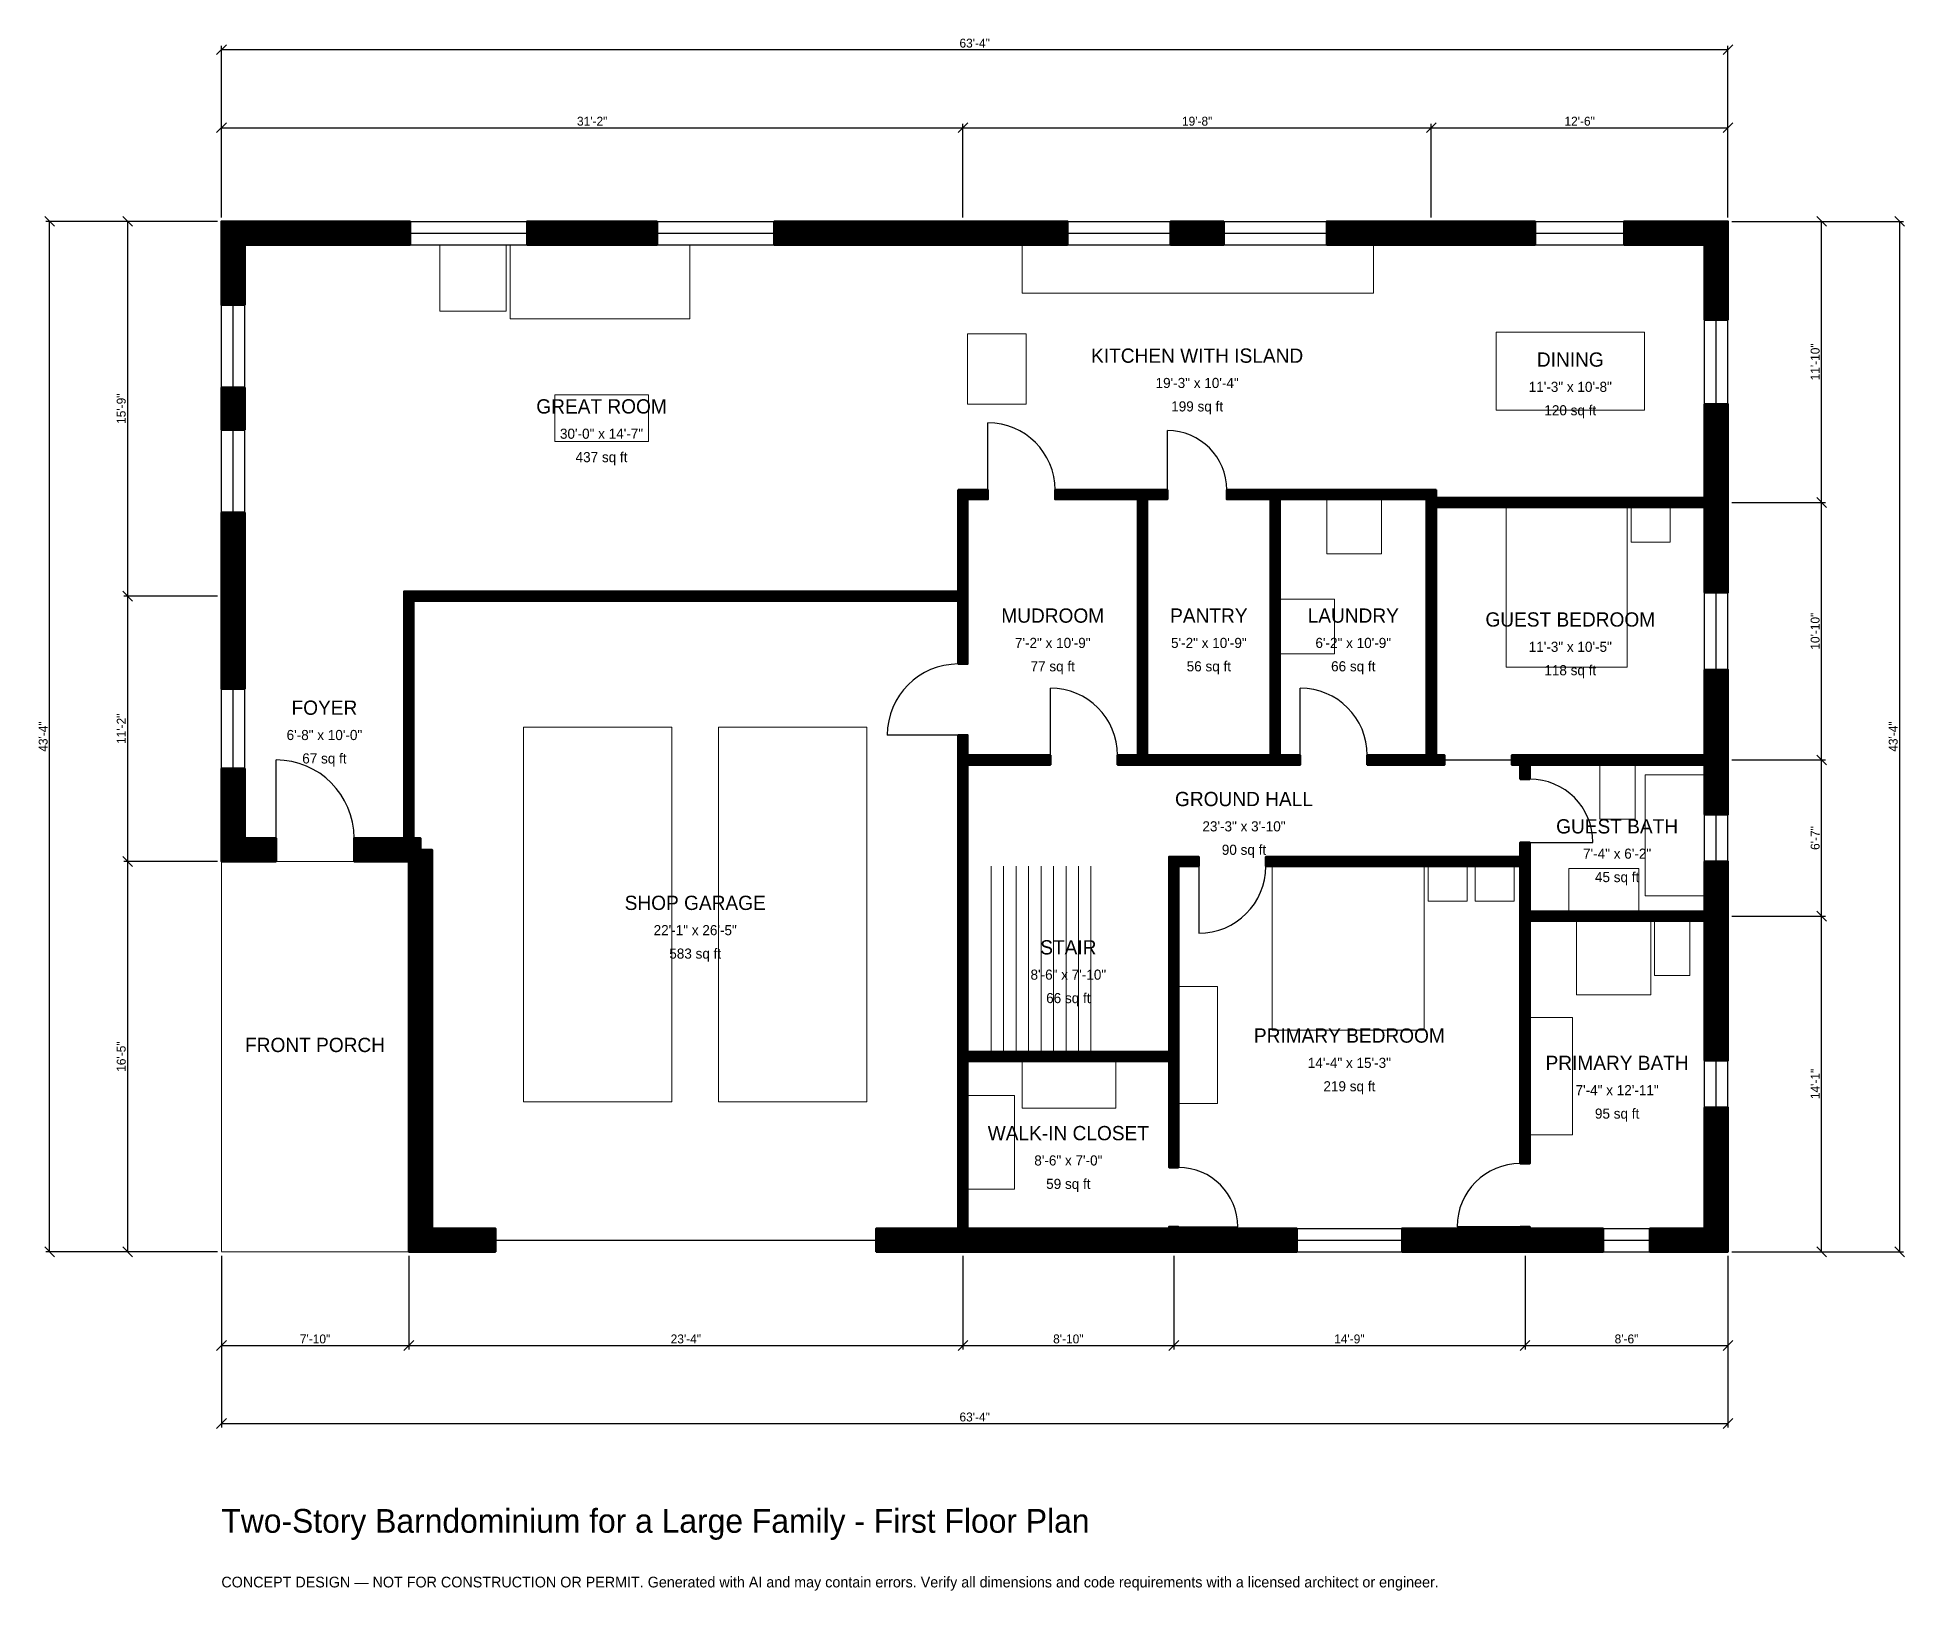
# Model space of a CAD drawing. Header units: inches. Extents: x -93 to 849, y -171 to 613.
import ezdxf
from ezdxf.enums import TextEntityAlignment as Align

# ---------------------------------------------------------------- set-up
doc = ezdxf.new("R2010")
doc.units = ezdxf.units.IN
doc.header["$MEASUREMENT"] = 0
doc.linetypes.add('DASHED', pattern=[0.6, 0.5, -0.1])
for name, color, linetype, lineweight in [('A-ANNO-DIMS', 1, 'Continuous', 13), ('A-ANNO-TEXT', 7, 'Continuous', 18), ('A-AREA-IDEN', 7, 'Continuous', 18), ('A-DOOR', 2, 'Continuous', 25), ('A-FLOR-FIXT', 9, 'Continuous', 13), ('A-FLOR-STRS', 3, 'Continuous', 18), ('A-FURN', 9, 'Continuous', 13), ('A-GLAZ', 4, 'Continuous', 25), ('A-SITE-PAVE', 8, 'Continuous', 13), ('A-WALL', 7, 'Continuous', 50), ('A-WALL-PATT', 8, 'Continuous', 13)]:
    doc.layers.add(name, color=color, linetype=linetype, lineweight=lineweight)
doc.dimstyles.new('PLAN', dxfattribs={"dimtxt": 4.5, "dimasz": 3, "dimexe": 2, "dimexo": 2, "dimgap": 1, "dimtad": 1, "dimdec": 0, "dimlunit": 4, "dimtsz": 2.5, "dimcen": 2.5, "dimclrd": 1, "dimclre": 1, "dimazin": 3, "dimtfac": 1, "dimtmove": 0, "dimatfit": 3})

msp = doc.modelspace()

# ---------------------------------------------------------------- hatches: boundary and pattern name
at = {"layer": 'A-WALL-PATT'}
h = msp.add_hatch(dxfattribs=at)
h.set_pattern_fill('ANSI31', color=8, scale=0.8)
h.paths.add_polyline_path([(368.1102, 0), (330.315, 0), (330.315, 11.811), (368.1102, 11.811), (371.6535, 11.811), (371.6535, 96.063), (371.6535, 100.7874), (371.6535, 194.4882), (371.6535, 199.2126), (371.6535, 245.6693), (371.6535, 250.3937), (371.6535, 260.6299), (376.378, 260.6299), (376.378, 250.3937), (418.1102, 250.3937), (418.1102, 245.6693), (376.378, 245.6693), (376.378, 199.2126), (376.378, 194.4882), (376.378, 100.7874), (477.9528, 100.7874), (477.9528, 194.4882), (477.9528, 199.2126), (482.6772, 199.2126), (492.9134, 199.2126), (492.9134, 194.4882), (482.6772, 194.4882), (482.6772, 100.7874), (482.6772, 96.063), (482.6772, 42.5197), (477.9528, 42.5197), (477.9528, 96.063), (376.378, 96.063), (376.378, 11.811), (379.9213, 11.811), (474.4094, 11.811), (477.9528, 11.811), (477.9528, 12.5984), (482.6772, 12.5984), (482.6772, 11.811), (486.2205, 11.811), (542.3228, 11.811), (542.3228, 0), (486.2205, 0), (482.6772, 0), (482.6772, 0), (477.9528, 0), (477.9528, 0), (474.4094, 0), (379.9213, 0), (376.378, 0), (376.378, 0), (371.6535, 0), (371.6535, 0), (368.1102, 0)])
h.paths.add_polyline_path([(106.2992, 0), (106.2992, 0), (94.4882, 0), (94.4882, 0), (94.4881, 0), (94.4881, 11.811), (94.4882, 11.811), (94.4882, 194.4882), (94.4881, 194.4882), (94.4881, 196.8504), (92.126, 196.8504), (92.126, 196.8504), (66.9291, 196.8504), (66.9291, 208.6614), (92.126, 208.6614), (92.126, 328.3465), (92.126, 333.0709), (96.8504, 333.0709), (371.6535, 333.0709), (371.6535, 379.5276), (371.6535, 384.252), (376.378, 384.252), (386.6142, 384.252), (386.6142, 379.5276), (376.378, 379.5276), (376.378, 333.0709), (376.378, 328.3465), (376.378, 296.4567), (371.6535, 296.4567), (371.6535, 328.3465), (96.8504, 328.3465), (96.8504, 208.6614), (100.3937, 208.6614), (100.3937, 202.7559), (106.2992, 202.7559), (106.2992, 11.811), (138.189, 11.811), (138.189, 0), (106.2992, 0)])
h.paths.add_polyline_path([(11.811, 196.8504), (11.811, 196.8504), (0, 196.8504), (0, 196.8504), (0, 196.8504), (0, 208.6614), (0, 208.6614), (0, 243.7008), (11.811, 243.7008), (11.811, 208.6614), (27.5591, 208.6614), (27.5591, 196.8504), (11.811, 196.8504)])
h.paths.add_polyline_path([(0, 324.8031), (0, 336.6142), (0, 372.8346), (11.811, 372.8346), (11.811, 336.6142), (11.811, 324.8031), (11.811, 283.8583), (0, 283.8583), (0, 324.8031)])
h.paths.add_polyline_path([(0, 435.8268), (11.811, 435.8268), (11.811, 414.5669), (0, 414.5669), (0, 435.8268)])
h.paths.add_polyline_path([(0, 507.874), (0, 507.874), (0, 519.685), (0, 519.685), (0, 519.6851), (11.811, 519.6851), (11.811, 519.685), (95.1444, 519.685), (95.1444, 507.874), (11.811, 507.874), (11.811, 477.5591), (0, 477.5591), (0, 507.874)])
h.paths.add_polyline_path([(219.8163, 519.685), (219.8163, 507.874), (154.1995, 507.874), (154.1995, 519.685), (219.8163, 519.685)])
h.paths.add_polyline_path([(368.1102, 519.685), (379.9213, 519.685), (426.7717, 519.685), (426.7717, 507.874), (379.9213, 507.874), (368.1102, 507.874), (278.8714, 507.874), (278.8714, 519.685), (368.1102, 519.685)])
h.paths.add_polyline_path([(505.5118, 519.685), (505.5118, 507.874), (478.7402, 507.874), (478.7402, 519.685), (505.5118, 519.685)])
h.paths.add_polyline_path([(604.3307, 519.685), (616.1417, 519.685), (662.5984, 519.685), (662.5984, 507.874), (616.1417, 507.874), (604.3307, 507.874), (557.4803, 507.874), (557.4803, 519.685), (604.3307, 519.685)])
h.paths.add_polyline_path([(748.0315, 519.685), (748.0315, 519.6851), (759.8425, 519.6851), (759.8425, 519.685), (759.8426, 519.685), (759.8426, 507.874), (759.8425, 507.874), (759.8425, 470.0787), (748.0315, 470.0787), (748.0315, 507.874), (707.4803, 507.874), (707.4803, 519.685), (748.0315, 519.685)])
h.paths.add_polyline_path([(759.8425, 383.8583), (759.8425, 380.315), (759.8426, 380.315), (759.8426, 375.5906), (759.8425, 375.5906), (759.8425, 372.0472), (759.8425, 332.4803), (748.0315, 332.4803), (748.0315, 372.0472), (748.0315, 375.5906), (612.5984, 375.5906), (612.5984, 250.3937), (616.9291, 250.3937), (616.9291, 245.6693), (612.5984, 245.6693), (607.874, 245.6693), (577.9528, 245.6693), (577.9528, 250.3937), (607.874, 250.3937), (607.874, 375.5906), (607.874, 379.5276), (533.8583, 379.5276), (533.8583, 250.3937), (544.0945, 250.3937), (544.0945, 245.6693), (533.8583, 245.6693), (529.1339, 245.6693), (466.9291, 245.6693), (462.2047, 245.6693), (451.9685, 245.6693), (451.9685, 250.3937), (462.2047, 250.3937), (462.2047, 379.5276), (420.4724, 379.5276), (420.4724, 384.252), (462.2047, 384.252), (466.9291, 384.252), (477.1654, 384.252), (477.1654, 379.5276), (466.9291, 379.5276), (466.9291, 250.3937), (529.1339, 250.3937), (529.1339, 379.5276), (507.0866, 379.5276), (507.0866, 384.252), (529.1339, 384.252), (533.8583, 384.252), (607.874, 384.252), (612.5984, 384.252), (612.5984, 380.315), (748.0315, 380.315), (748.0315, 383.8583), (748.0315, 427.5591), (759.8425, 427.5591), (759.8425, 383.8583)])
h.paths.add_polyline_path([(759.8425, 253.937), (759.8425, 250.3937), (759.8426, 250.3937), (759.8426, 245.6693), (759.8425, 245.6693), (759.8425, 242.126), (759.8425, 220.4724), (748.0315, 220.4724), (748.0315, 242.126), (748.0315, 245.6693), (659.8425, 245.6693), (659.8425, 238.3858), (655.1181, 238.3858), (655.1181, 245.6693), (650.7874, 245.6693), (650.7874, 250.3937), (655.1181, 250.3937), (659.8425, 250.3937), (748.0315, 250.3937), (748.0315, 253.937), (748.0315, 293.5039), (759.8425, 293.5039), (759.8425, 253.937)])
h.paths.add_polyline_path([(759.8425, 175.1969), (759.8425, 171.6535), (759.8426, 171.6535), (759.8426, 166.9291), (759.8425, 166.9291), (759.8425, 163.3858), (759.8425, 96.4567), (748.0315, 96.4567), (748.0315, 163.3858), (748.0315, 166.9291), (659.8425, 166.9291), (659.8425, 44.4882), (655.1181, 44.4882), (655.1181, 166.9291), (655.1181, 171.6535), (655.1181, 194.4882), (526.7717, 194.4882), (526.7717, 199.2126), (655.1181, 199.2126), (655.1181, 206.4961), (659.8425, 206.4961), (659.8425, 199.2126), (659.8425, 194.4882), (659.8425, 171.6535), (748.0315, 171.6535), (748.0315, 175.1969), (748.0315, 196.8504), (759.8425, 196.8504), (759.8425, 175.1969)])
h.paths.add_polyline_path([(759.8425, 11.811), (759.8426, 11.811), (759.8426, 0), (759.8425, 0), (759.8425, 0), (748.0315, 0), (748.0315, 0), (720.4724, 0), (720.4724, 11.811), (748.0315, 11.811), (748.0315, 72.8346), (759.8425, 72.8346), (759.8425, 11.811)])
h.paths.add_polyline_path([(663.3858, 0), (659.8425, 0), (659.8425, 0), (655.1181, 0), (655.1181, 0), (651.5748, 0), (595.4724, 0), (595.4724, 11.811), (651.5748, 11.811), (655.1181, 11.811), (655.1181, 12.5984), (659.8425, 12.5984), (659.8425, 11.811), (663.3858, 11.811), (696.8504, 11.811), (696.8504, 0), (663.3858, 0)])

# ---------------------------------------------------------------- linework, layer by layer
at = {"layer": 'A-DOOR'}
for p, q in [((386.6142, 384.252), (386.6142, 418.1102)), ((477.1654, 384.252), (477.1654, 414.1732)), ((418.1102, 250.3937), (418.1102, 284.252)), ((544.0945, 250.3937), (544.0945, 284.252)), ((371.6535, 260.6299), (335.8268, 260.6299)), ((27.5591, 208.6614), (27.5591, 248.0315)), ((616.9291, 248.0315), (650.7874, 248.0315)), ((659.8425, 206.4961), (691.7323, 206.4961)), ((492.9134, 194.4882), (492.9134, 160.6299)), ((482.6772, 12.5984), (512.5984, 12.5984)), ((655.1181, 12.5984), (623.2283, 12.5984))]:
    msp.add_line(p, q, dxfattribs=at)
at = {"layer": 'A-DOOR', "linetype": 'DASHED'}
msp.add_line((138.189, 5.9055), (330.315, 5.9055), dxfattribs=at)
at = {"layer": 'A-DOOR'}
for centre, radius, start, end in [((386.6142, 384.252), 33.8583, 0, 90), ((477.1654, 384.252), 29.9213, 0, 90), ((371.6535, 260.6299), 35.8268, 90, 180), ((418.1102, 250.3937), 33.8583, 0, 90), ((544.0945, 250.3937), 33.8583, 0, 90), ((27.5591, 208.6614), 39.3701, 0, 90), ((659.8425, 206.4961), 31.8898, 0, 90), ((492.9134, 194.4882), 33.8583, 270, 360), ((482.6772, 12.5984), 29.9213, 0, 90), ((655.1181, 12.5984), 31.8898, 90, 180)]:
    msp.add_arc(centre, radius, start, end, dxfattribs=at)
at = {"layer": 'A-FLOR-FIXT'}
for points in [[(403.937, 483.4646), (581.1024, 483.4646), (581.1024, 507.874), (403.937, 507.874)], [(695.2756, 218.1102), (712.9921, 218.1102), (712.9921, 245.6693), (695.2756, 245.6693)], [(718.1102, 179.5276), (748.0315, 179.5276), (748.0315, 240.5512), (718.1102, 240.5512)], [(679.5276, 171.6535), (714.9606, 171.6535), (714.9606, 193.3071), (679.5276, 193.3071)], [(683.4646, 129.5276), (720.8661, 129.5276), (720.8661, 166.9291), (683.4646, 166.9291)], [(722.8346, 139.3701), (740.5512, 139.3701), (740.5512, 166.9291), (722.8346, 166.9291)], [(659.8425, 59.0551), (681.4961, 59.0551), (681.4961, 118.1102), (659.8425, 118.1102)]]:
    msp.add_lwpolyline(points, close=True, dxfattribs=at)
at = {"layer": 'A-FLOR-STRS'}
for p, q in [((388.189, 100.7874), (388.189, 194.4882)), ((394.4882, 100.7874), (394.4882, 194.4882)), ((400.7874, 100.7874), (400.7874, 194.4882)), ((407.0866, 100.7874), (407.0866, 194.4882)), ((413.3858, 100.7874), (413.3858, 194.4882)), ((419.685, 100.7874), (419.685, 194.4882)), ((425.9843, 100.7874), (425.9843, 194.4882)), ((432.2835, 100.7874), (432.2835, 194.4882)), ((438.5827, 100.7874), (438.5827, 194.4882))]:
    msp.add_line(p, q, dxfattribs=at)
at = {"layer": 'A-FURN'}
for points in [[(110.2362, 474.4094), (143.7008, 474.4094), (143.7008, 507.874), (110.2362, 507.874)], [(145.6693, 470.4724), (236.2205, 470.4724), (236.2205, 507.874), (145.6693, 507.874)], [(376.378, 427.5591), (405.9055, 427.5591), (405.9055, 462.9921), (376.378, 462.9921)], [(642.9134, 424.4094), (717.7165, 424.4094), (717.7165, 463.7795), (642.9134, 463.7795)], [(168.1102, 408.6614), (215.3543, 408.6614), (215.3543, 432.2835), (168.1102, 432.2835)], [(557.4803, 351.9685), (585.0394, 351.9685), (585.0394, 379.5276), (557.4803, 379.5276)], [(648.0315, 294.8819), (709.0551, 294.8819), (709.0551, 375.5906), (648.0315, 375.5906)], [(711.0236, 357.874), (730.7087, 357.874), (730.7087, 375.5906), (711.0236, 375.5906)], [(533.8583, 301.5748), (561.4173, 301.5748), (561.4173, 329.1339), (533.8583, 329.1339)], [(152.3622, 75.5906), (227.1654, 75.5906), (227.1654, 264.5669), (152.3622, 264.5669)], [(250.7874, 75.5906), (325.5906, 75.5906), (325.5906, 264.5669), (250.7874, 264.5669)], [(529.9213, 111.811), (606.6929, 111.811), (606.6929, 194.4882), (529.9213, 194.4882)], [(608.6614, 176.7717), (628.3465, 176.7717), (628.3465, 194.4882), (608.6614, 194.4882)], [(632.2835, 176.7717), (651.9685, 176.7717), (651.9685, 194.4882), (632.2835, 194.4882)], [(482.6772, 74.8031), (502.3622, 74.8031), (502.3622, 133.8583), (482.6772, 133.8583)], [(403.937, 72.4409), (451.1811, 72.4409), (451.1811, 96.063), (403.937, 96.063)], [(376.378, 31.4961), (400, 31.4961), (400, 78.7402), (376.378, 78.7402)]]:
    msp.add_lwpolyline(points, close=True, dxfattribs=at)
at = {"layer": 'A-GLAZ'}
for p, q in [((95.1444, 519.685), (154.1995, 519.685)), ((219.8163, 519.685), (278.8714, 519.685)), ((426.7717, 519.685), (478.7402, 519.685)), ((505.5118, 519.685), (557.4803, 519.685)), ((662.5984, 519.685), (707.4803, 519.685)), ((95.1444, 513.7795), (154.1995, 513.7795)), ((219.8163, 513.7795), (278.8714, 513.7795)), ((426.7717, 513.7795), (478.7402, 513.7795)), ((505.5118, 513.7795), (557.4803, 513.7795)), ((662.5984, 513.7795), (707.4803, 513.7795)), ((95.1444, 507.874), (154.1995, 507.874)), ((219.8163, 507.874), (278.8714, 507.874)), ((426.7717, 507.874), (478.7402, 507.874)), ((505.5118, 507.874), (557.4803, 507.874)), ((662.5984, 507.874), (707.4803, 507.874)), ((0, 435.8268), (0, 477.5591)), ((5.9055, 435.8268), (5.9055, 477.5591)), ((11.811, 435.8268), (11.811, 477.5591)), ((748.0315, 427.5591), (748.0315, 470.0787)), ((753.937, 427.5591), (753.937, 470.0787)), ((759.8425, 427.5591), (759.8425, 470.0787)), ((0, 372.8346), (0, 414.5669)), ((5.9055, 372.8346), (5.9055, 414.5669)), ((11.811, 372.8346), (11.811, 414.5669)), ((748.0315, 293.5039), (748.0315, 332.4803)), ((753.937, 293.5039), (753.937, 332.4803)), ((759.8425, 293.5039), (759.8425, 332.4803)), ((0, 243.7008), (0, 283.8583)), ((5.9055, 243.7008), (5.9055, 283.8583)), ((11.811, 243.7008), (11.811, 283.8583)), ((748.0315, 196.8504), (748.0315, 220.4724)), ((753.937, 196.8504), (753.937, 220.4724)), ((759.8425, 196.8504), (759.8425, 220.4724)), ((748.0315, 72.8346), (748.0315, 96.4567)), ((753.937, 72.8346), (753.937, 96.4567)), ((759.8425, 72.8346), (759.8425, 96.4567)), ((542.3228, 11.811), (595.4724, 11.811)), ((696.8504, 11.811), (720.4724, 11.811)), ((542.3228, 5.9055), (595.4724, 5.9055)), ((542.3228, 0), (595.4724, 0)), ((696.8504, 5.9055), (720.4724, 5.9055)), ((696.8504, 0), (720.4724, 0))]:
    msp.add_line(p, q, dxfattribs=at)
at = {"layer": 'A-SITE-PAVE', "linetype": 'DASHED'}
msp.add_lwpolyline([(0, 0), (94.4882, 0), (94.4882, 196.8504), (0, 196.8504)], close=True, dxfattribs=at)
at = {"layer": 'A-WALL'}
for points in [[(0, 507.874), (0, 507.874), (0, 519.685), (0, 519.685), (0, 519.6851), (11.811, 519.6851), (11.811, 519.685), (95.1444, 519.685), (95.1444, 507.874), (11.811, 507.874), (11.811, 477.5591), (0, 477.5591), (0, 507.874)], [(219.8163, 519.685), (219.8163, 507.874), (154.1995, 507.874), (154.1995, 519.685), (219.8163, 519.685)], [(368.1102, 519.685), (379.9213, 519.685), (426.7717, 519.685), (426.7717, 507.874), (379.9213, 507.874), (368.1102, 507.874), (278.8714, 507.874), (278.8714, 519.685), (368.1102, 519.685)], [(505.5118, 519.685), (505.5118, 507.874), (478.7402, 507.874), (478.7402, 519.685), (505.5118, 519.685)], [(604.3307, 519.685), (616.1417, 519.685), (662.5984, 519.685), (662.5984, 507.874), (616.1417, 507.874), (604.3307, 507.874), (557.4803, 507.874), (557.4803, 519.685), (604.3307, 519.685)], [(748.0315, 519.685), (748.0315, 519.6851), (759.8425, 519.6851), (759.8425, 519.685), (759.8426, 519.685), (759.8426, 507.874), (759.8425, 507.874), (759.8425, 470.0787), (748.0315, 470.0787), (748.0315, 507.874), (707.4803, 507.874), (707.4803, 519.685), (748.0315, 519.685)], [(0, 435.8268), (11.811, 435.8268), (11.811, 414.5669), (0, 414.5669), (0, 435.8268)], [(759.8425, 383.8583), (759.8425, 380.315), (759.8426, 380.315), (759.8426, 375.5906), (759.8425, 375.5906), (759.8425, 372.0472), (759.8425, 332.4803), (748.0315, 332.4803), (748.0315, 372.0472), (748.0315, 375.5906), (612.5984, 375.5906), (612.5984, 250.3937), (616.9291, 250.3937), (616.9291, 245.6693), (612.5984, 245.6693), (607.874, 245.6693), (577.9528, 245.6693), (577.9528, 250.3937), (607.874, 250.3937), (607.874, 375.5906), (607.874, 379.5276), (533.8583, 379.5276), (533.8583, 250.3937), (544.0945, 250.3937), (544.0945, 245.6693), (533.8583, 245.6693), (529.1339, 245.6693), (466.9291, 245.6693), (462.2047, 245.6693), (451.9685, 245.6693), (451.9685, 250.3937), (462.2047, 250.3937), (462.2047, 379.5276), (420.4724, 379.5276), (420.4724, 384.252), (462.2047, 384.252), (466.9291, 384.252), (477.1654, 384.252), (477.1654, 379.5276), (466.9291, 379.5276), (466.9291, 250.3937), (529.1339, 250.3937), (529.1339, 379.5276), (507.0866, 379.5276), (507.0866, 384.252), (529.1339, 384.252), (533.8583, 384.252), (607.874, 384.252), (612.5984, 384.252), (612.5984, 380.315), (748.0315, 380.315), (748.0315, 383.8583), (748.0315, 427.5591), (759.8425, 427.5591), (759.8425, 383.8583)], [(106.2992, 0), (106.2992, 0), (94.4882, 0), (94.4882, 0), (94.4881, 0), (94.4881, 11.811), (94.4882, 11.811), (94.4882, 194.4882), (94.4881, 194.4882), (94.4881, 196.8504), (92.126, 196.8504), (92.126, 196.8504), (66.9291, 196.8504), (66.9291, 208.6614), (92.126, 208.6614), (92.126, 328.3465), (92.126, 333.0709), (96.8504, 333.0709), (371.6535, 333.0709), (371.6535, 379.5276), (371.6535, 384.252), (376.378, 384.252), (386.6142, 384.252), (386.6142, 379.5276), (376.378, 379.5276), (376.378, 333.0709), (376.378, 328.3465), (376.378, 296.4567), (371.6535, 296.4567), (371.6535, 328.3465), (96.8504, 328.3465), (96.8504, 208.6614), (100.3937, 208.6614), (100.3937, 202.7559), (106.2992, 202.7559), (106.2992, 11.811), (138.189, 11.811), (138.189, 0), (106.2992, 0)], [(0, 324.8031), (0, 336.6142), (0, 372.8346), (11.811, 372.8346), (11.811, 336.6142), (11.811, 324.8031), (11.811, 283.8583), (0, 283.8583), (0, 324.8031)], [(759.8425, 253.937), (759.8425, 250.3937), (759.8426, 250.3937), (759.8426, 245.6693), (759.8425, 245.6693), (759.8425, 242.126), (759.8425, 220.4724), (748.0315, 220.4724), (748.0315, 242.126), (748.0315, 245.6693), (659.8425, 245.6693), (659.8425, 238.3858), (655.1181, 238.3858), (655.1181, 245.6693), (650.7874, 245.6693), (650.7874, 250.3937), (655.1181, 250.3937), (659.8425, 250.3937), (748.0315, 250.3937), (748.0315, 253.937), (748.0315, 293.5039), (759.8425, 293.5039), (759.8425, 253.937)], [(368.1102, 0), (330.315, 0), (330.315, 11.811), (368.1102, 11.811), (371.6535, 11.811), (371.6535, 96.063), (371.6535, 100.7874), (371.6535, 194.4882), (371.6535, 199.2126), (371.6535, 245.6693), (371.6535, 250.3937), (371.6535, 260.6299), (376.378, 260.6299), (376.378, 250.3937), (418.1102, 250.3937), (418.1102, 245.6693), (376.378, 245.6693), (376.378, 199.2126), (376.378, 194.4882), (376.378, 100.7874), (477.9528, 100.7874), (477.9528, 194.4882), (477.9528, 199.2126), (482.6772, 199.2126), (492.9134, 199.2126), (492.9134, 194.4882), (482.6772, 194.4882), (482.6772, 100.7874), (482.6772, 96.063), (482.6772, 42.5197), (477.9528, 42.5197), (477.9528, 96.063), (376.378, 96.063), (376.378, 11.811), (379.9213, 11.811), (474.4094, 11.811), (477.9528, 11.811), (477.9528, 12.5984), (482.6772, 12.5984), (482.6772, 11.811), (486.2205, 11.811), (542.3228, 11.811), (542.3228, 0), (486.2205, 0), (482.6772, 0), (482.6772, 0), (477.9528, 0), (477.9528, 0), (474.4094, 0), (379.9213, 0), (376.378, 0), (376.378, 0), (371.6535, 0), (371.6535, 0), (368.1102, 0)], [(11.811, 196.8504), (11.811, 196.8504), (0, 196.8504), (0, 196.8504), (0, 196.8504), (0, 208.6614), (0, 208.6614), (0, 243.7008), (11.811, 243.7008), (11.811, 208.6614), (27.5591, 208.6614), (27.5591, 196.8504), (11.811, 196.8504)], [(759.8425, 175.1969), (759.8425, 171.6535), (759.8426, 171.6535), (759.8426, 166.9291), (759.8425, 166.9291), (759.8425, 163.3858), (759.8425, 96.4567), (748.0315, 96.4567), (748.0315, 163.3858), (748.0315, 166.9291), (659.8425, 166.9291), (659.8425, 44.4882), (655.1181, 44.4882), (655.1181, 166.9291), (655.1181, 171.6535), (655.1181, 194.4882), (526.7717, 194.4882), (526.7717, 199.2126), (655.1181, 199.2126), (655.1181, 206.4961), (659.8425, 206.4961), (659.8425, 199.2126), (659.8425, 194.4882), (659.8425, 171.6535), (748.0315, 171.6535), (748.0315, 175.1969), (748.0315, 196.8504), (759.8425, 196.8504), (759.8425, 175.1969)], [(759.8425, 11.811), (759.8426, 11.811), (759.8426, 0), (759.8425, 0), (759.8425, 0), (748.0315, 0), (748.0315, 0), (720.4724, 0), (720.4724, 11.811), (748.0315, 11.811), (748.0315, 72.8346), (759.8425, 72.8346), (759.8425, 11.811)], [(663.3858, 0), (659.8425, 0), (659.8425, 0), (655.1181, 0), (655.1181, 0), (651.5748, 0), (595.4724, 0), (595.4724, 11.811), (651.5748, 11.811), (655.1181, 11.811), (655.1181, 12.5984), (659.8425, 12.5984), (659.8425, 11.811), (663.3858, 11.811), (696.8504, 11.811), (696.8504, 0), (663.3858, 0)]]:
    msp.add_lwpolyline(points, close=True, dxfattribs=at)

# ---------------------------------------------------------------- texts
at = {"layer": 'A-ANNO-TEXT'}
for s, height, p in [('Two-Story Barndominium for a Large Family - First Floor Plan', 12, (0, -141.7323)), ('CONCEPT DESIGN — NOT FOR CONSTRUCTION OR PERMIT. Generated with AI and may contain errors. Verify all dimensions and code requirements with a licensed architect or engineer.', 5.4, (0, -169.2913))]:
    msp.add_text(s, height=height, dxfattribs=at).set_placement(p)
at = {"layer": 'A-AREA-IDEN'}
for s, height, p in [('KITCHEN WITH ISLAND', 7.2, (492.126, 451.9685)), ('DINING', 7.2, (680.315, 450)), ('19\'-3" x 10\'-4"', 5.1, (492.126, 438.189)), ('11\'-3" x 10\'-8"', 5.1, (680.315, 436.2205)), ('GREAT ROOM', 7.2, (191.7323, 426.378)), ('199 sq ft', 5.1, (492.126, 426.378)), ('120 sq ft', 5.1, (680.315, 424.4094)), ('30\'-0" x 14\'-7"', 5.1, (191.7323, 412.5984)), ('437 sq ft', 5.1, (191.7323, 400.7874)), ('MUDROOM', 7.2, (419.2913, 320.8661)), ('PANTRY', 7.2, (498.0315, 320.8661)), ('LAUNDRY', 7.2, (570.8661, 320.8661)), ('GUEST BEDROOM', 7.2, (680.315, 318.8976)), ('7\'-2" x 10\'-9"', 5.1, (419.2913, 307.0866)), ('5\'-2" x 10\'-9"', 5.1, (498.0315, 307.0866)), ('6\'-2" x 10\'-9"', 5.1, (570.8661, 307.0866)), ('11\'-3" x 10\'-5"', 5.1, (680.315, 305.1181)), ('77 sq ft', 5.1, (419.2913, 295.2756)), ('56 sq ft', 5.1, (498.0315, 295.2756)), ('66 sq ft', 5.1, (570.8661, 295.2756)), ('118 sq ft', 5.1, (680.315, 293.3071)), ('FOYER', 7.2, (51.9685, 274.4094)), ('6\'-8" x 10\'-0"', 5.1, (51.9685, 260.6299)), ('67 sq ft', 5.1, (51.9685, 248.8189)), ('GROUND HALL', 7.2, (515.748, 228.3465)), ('23\'-3" x 3\'-10"', 5.1, (515.748, 214.5669)), ('GUEST BATH', 7.2, (703.937, 214.5669)), ('90 sq ft', 5.1, (515.748, 202.7559)), ('7\'-4" x 6\'-2"', 5.1, (703.937, 200.7874)), ('45 sq ft', 5.1, (703.937, 188.9764)), ('SHOP GARAGE', 7.2, (238.9764, 175.9843)), ('22\'-1" x 26\'-5"', 5.1, (238.9764, 162.2047)), ('583 sq ft', 5.1, (238.9764, 150.3937)), ('STAIR', 7.2, (427.1654, 153.5433)), ('8\'-6" x 7\'-10"', 5.1, (427.1654, 139.7638)), ('66 sq ft', 5.1, (427.1654, 127.9528)), ('FRONT PORCH', 7.2, (47.2441, 104.3307)), ('PRIMARY BEDROOM', 7.2, (568.8976, 109.0551)), ('14\'-4" x 15\'-3"', 5.1, (568.8976, 95.2756)), ('PRIMARY BATH', 7.2, (703.937, 95.2756)), ('219 sq ft', 5.1, (568.8976, 83.4646)), ('7\'-4" x 12\'-11"', 5.1, (703.937, 81.4961)), ('95 sq ft', 5.1, (703.937, 69.685)), ('WALK-IN CLOSET', 7.2, (427.1654, 59.8425)), ('8\'-6" x 7\'-0"', 5.1, (427.1654, 46.063)), ('59 sq ft', 5.1, (427.1654, 34.252))]:
    msp.add_text(s, height=height, dxfattribs=at).set_placement(p, align=Align.MIDDLE_CENTER)

# ---------------------------------------------------------------- dimensions: what is measured, and where the dimension line sits
at = {"layer": 'A-ANNO-DIMS'}
for base, p1, p2, text in [((0, 606.2992), (0, 519.685), (759.8425, 519.685), '63\'-4"'), ((0, 566.9291), (0, 519.685), (374.0157, 519.685), '31\'-2"'), ((374.0157, 566.9291), (374.0157, 519.685), (610.2362, 519.685), '19\'-8"'), ((610.2362, 566.9291), (610.2362, 519.685), (759.8425, 519.685), '12\'-6"'), ((0, -47.2441), (0, 0), (94.4882, 0), '7\'-10"'), ((0, -86.6142), (0, 0), (759.8425, 0), '63\'-4"'), ((94.4882, -47.2441), (94.4882, 0), (374.0157, 0), '23\'-4"'), ((374.0157, -47.2441), (374.0157, 0), (480.315, 0), '8\'-10"'), ((480.315, -47.2441), (480.315, 0), (657.4803, 0), '14\'-9"'), ((657.4803, -47.2441), (657.4803, 0), (759.8425, 0), '8\'-6"')]:
    msp.add_linear_dim(base=base, p1=p1, p2=p2, text=text, dimstyle='PLAN', dxfattribs=at).render()
for base, p1, p2, text in [((-86.6142, 0), (0, 0), (0, 519.685), '43\'-4"'), ((-47.2441, 330.7087), (0, 330.7087), (0, 519.685), '15\'-9"'), ((807.0866, 377.9528), (759.8425, 377.9528), (759.8425, 519.685), '11\'-10"'), ((846.4567, 0), (759.8425, 0), (759.8425, 519.685), '43\'-4"'), ((807.0866, 248.0315), (759.8425, 248.0315), (759.8425, 377.9528), '10\'-10"'), ((-47.2441, 196.8504), (0, 196.8504), (0, 330.7087), '11\'-2"'), ((807.0866, 169.2913), (759.8425, 169.2913), (759.8425, 248.0315), '6\'-7"'), ((-47.2441, 0), (0, 0), (0, 196.8504), '16\'-5"'), ((807.0866, 0), (759.8425, 0), (759.8425, 169.2913), '14\'-1"')]:
    msp.add_linear_dim(base=base, p1=p1, p2=p2, angle=90, text=text, dimstyle='PLAN', dxfattribs=at).render()

doc.saveas('drawing.dxf')
